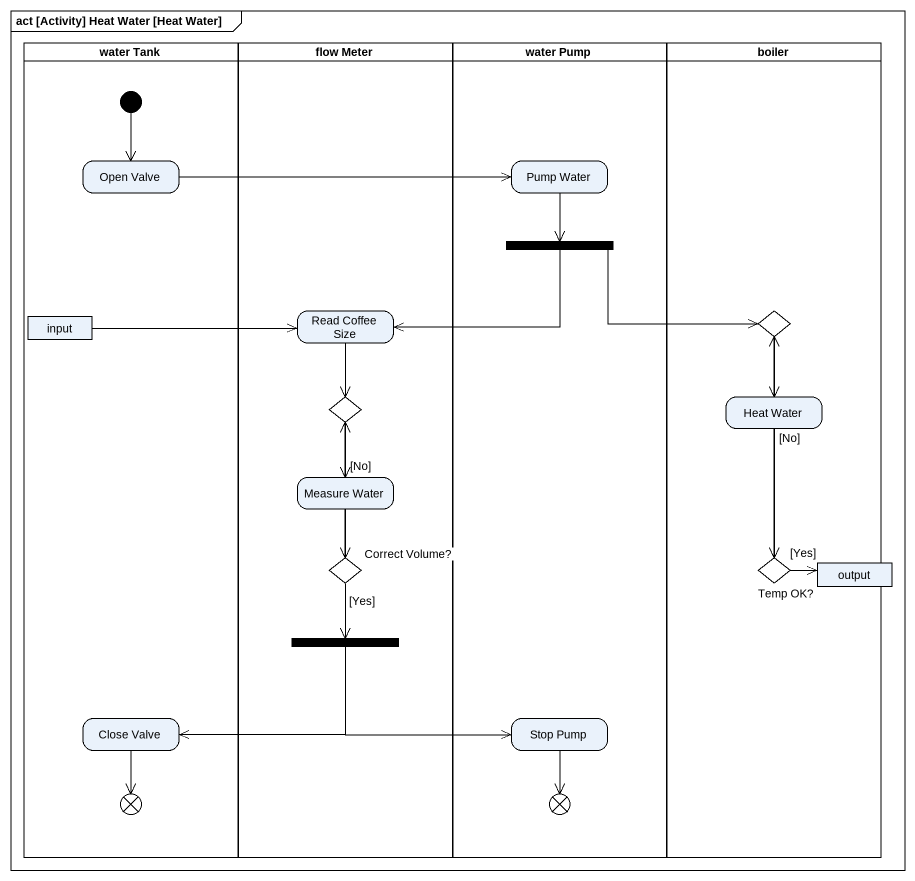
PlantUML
@startuml
mainframe act [Activity] Heat Water [Heat Water]
hide empty description
state "water Tank" as water_Tank <<partition>> {
  state "Open Valve" as Open_Valve
  state input <<object>>
  state "Close Valve" as Close_Valve
  state flowfinal1 <<end>>
  [*] --> Open_Valve
}
state "flow Meter" as flow_Meter <<partition>> {
  state "Read Coffee Size" as Read_Coffee_Size
  state choice2 <<choice>>
  state "Measure Water" as Measure_Water
  state "Correct Volume?" as Correct_Volume <<choice>>
  state fork2 <<fork>>
}
state "water Pump" as water_Pump <<partition>> {
  state "Pump Water" as Pump_Water
  state fork1 <<fork>>
  state "Stop Pump" as Stop_Pump
  state flowfinal2 <<end>>
}
state boiler <<partition>> {
  state choice1 <<choice>>
  state "Heat Water" as Heat_Water
  state "Temp OK?" as Temp_OK <<choice>>
}
state output <<object>>
Open_Valve -right-> Pump_Water
Pump_Water --> fork1
fork1 -left-> Read_Coffee_Size
fork1 -right-> choice1
input -right-> Read_Coffee_Size
Read_Coffee_Size --> choice2
choice1 --> Heat_Water
choice2 --> Measure_Water
Heat_Water --> Temp_OK
Measure_Water --> Correct_Volume
Correct_Volume -up-> choice2 : [No]
Correct_Volume --> fork2 : [Yes]
Temp_OK -up-> choice1 : [No]
Temp_OK -right-> output : [Yes]
fork2 -left-> Close_Valve
fork2 -right-> Stop_Pump
Close_Valve --> flowfinal1
Stop_Pump --> flowfinal2
@enduml
